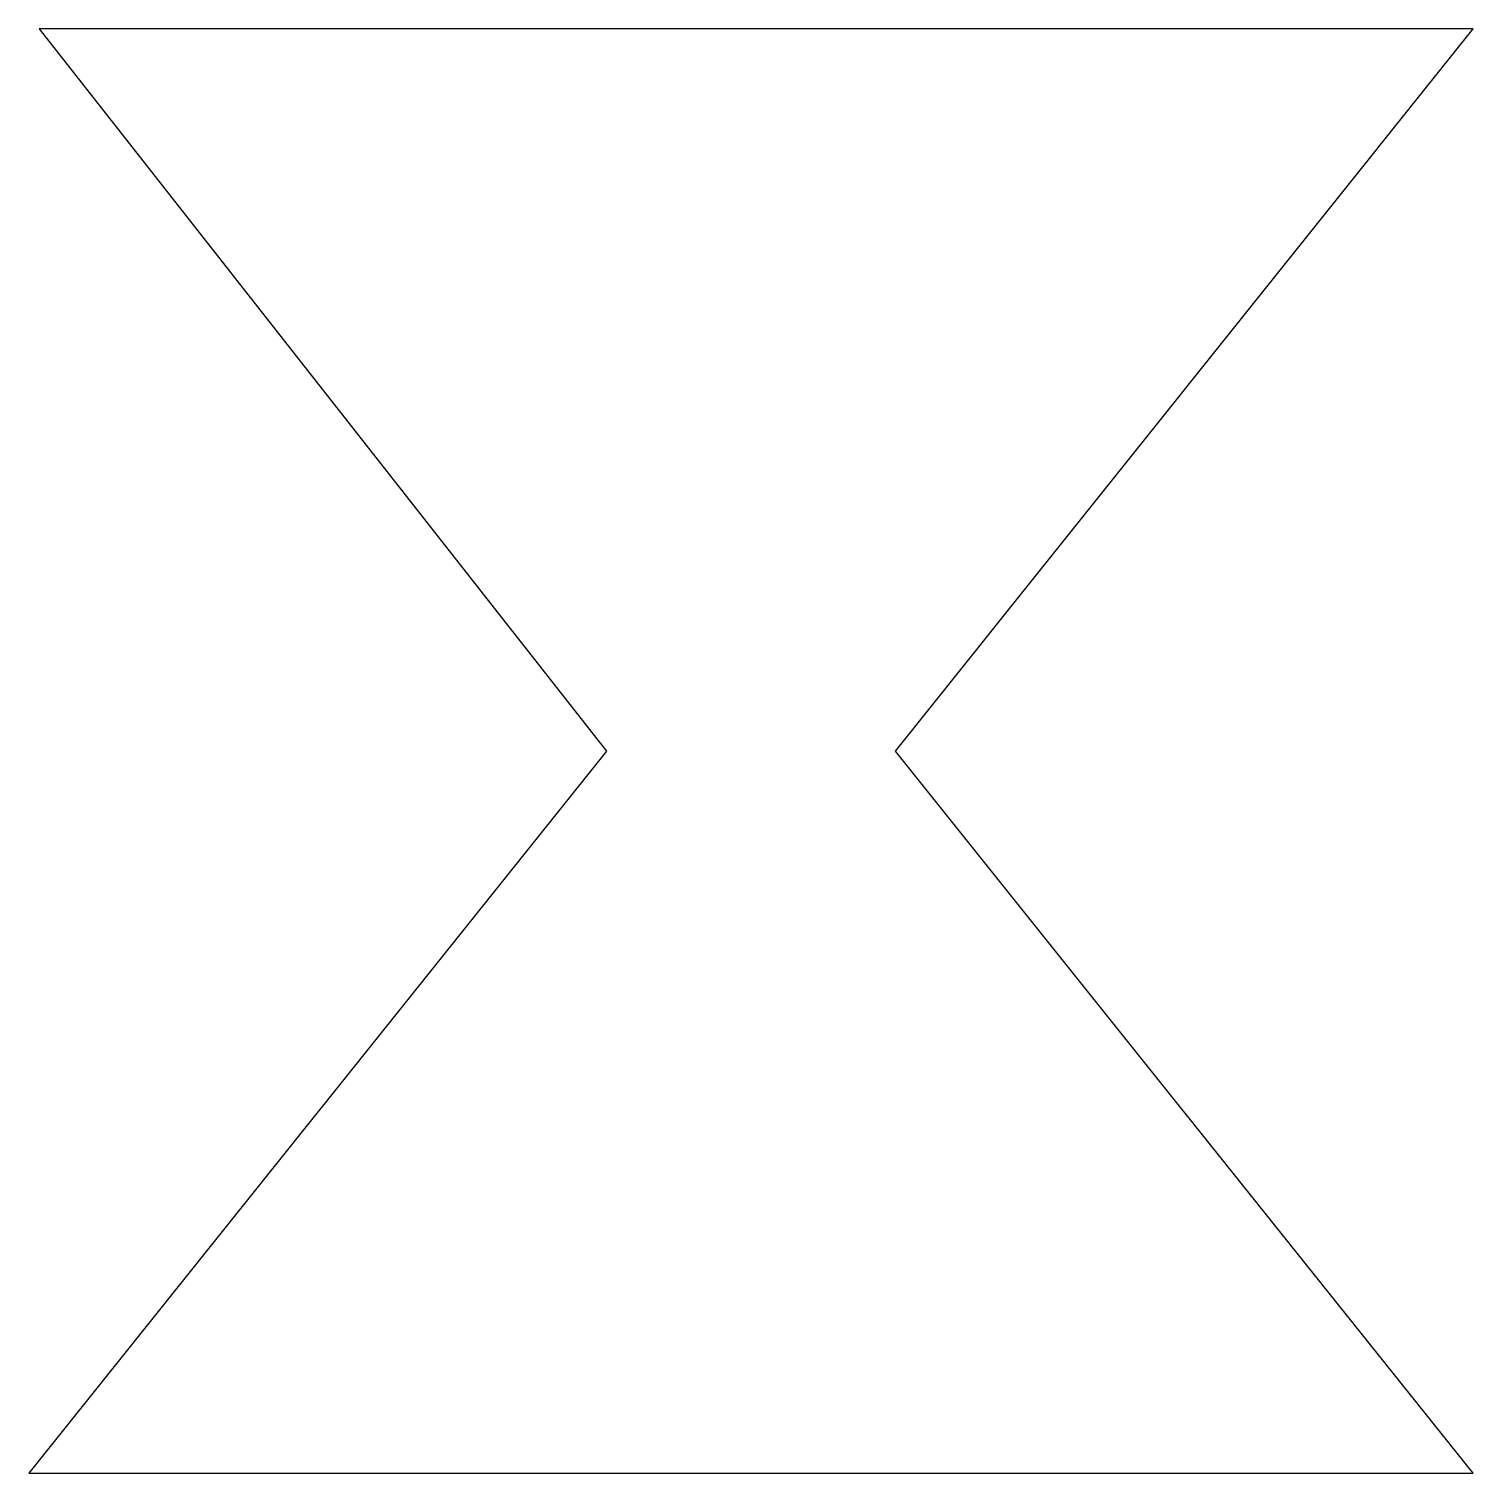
# Model space of a CAD drawing. Header units: metres. Extents: x -0.5 to 0.5, y -0.5 to 0.5.
import ezdxf

# ---------------------------------------------------------------- set-up
doc = ezdxf.new("R2010")
doc.units = ezdxf.units.M
doc.layers.get('0').update_dxf_attribs({"linetype": 'CONTINUOUS'})

msp = doc.modelspace()

# ---------------------------------------------------------------- linework, layer by layer
msp.add_lwpolyline([(-0.4939, 0.501), (-0.1011, 0.001), (-0.5011, -0.499), (0.4989, -0.499), (0.0989, 0.001), (0.4989, 0.501)], close=True)

doc.saveas('drawing.dxf')
